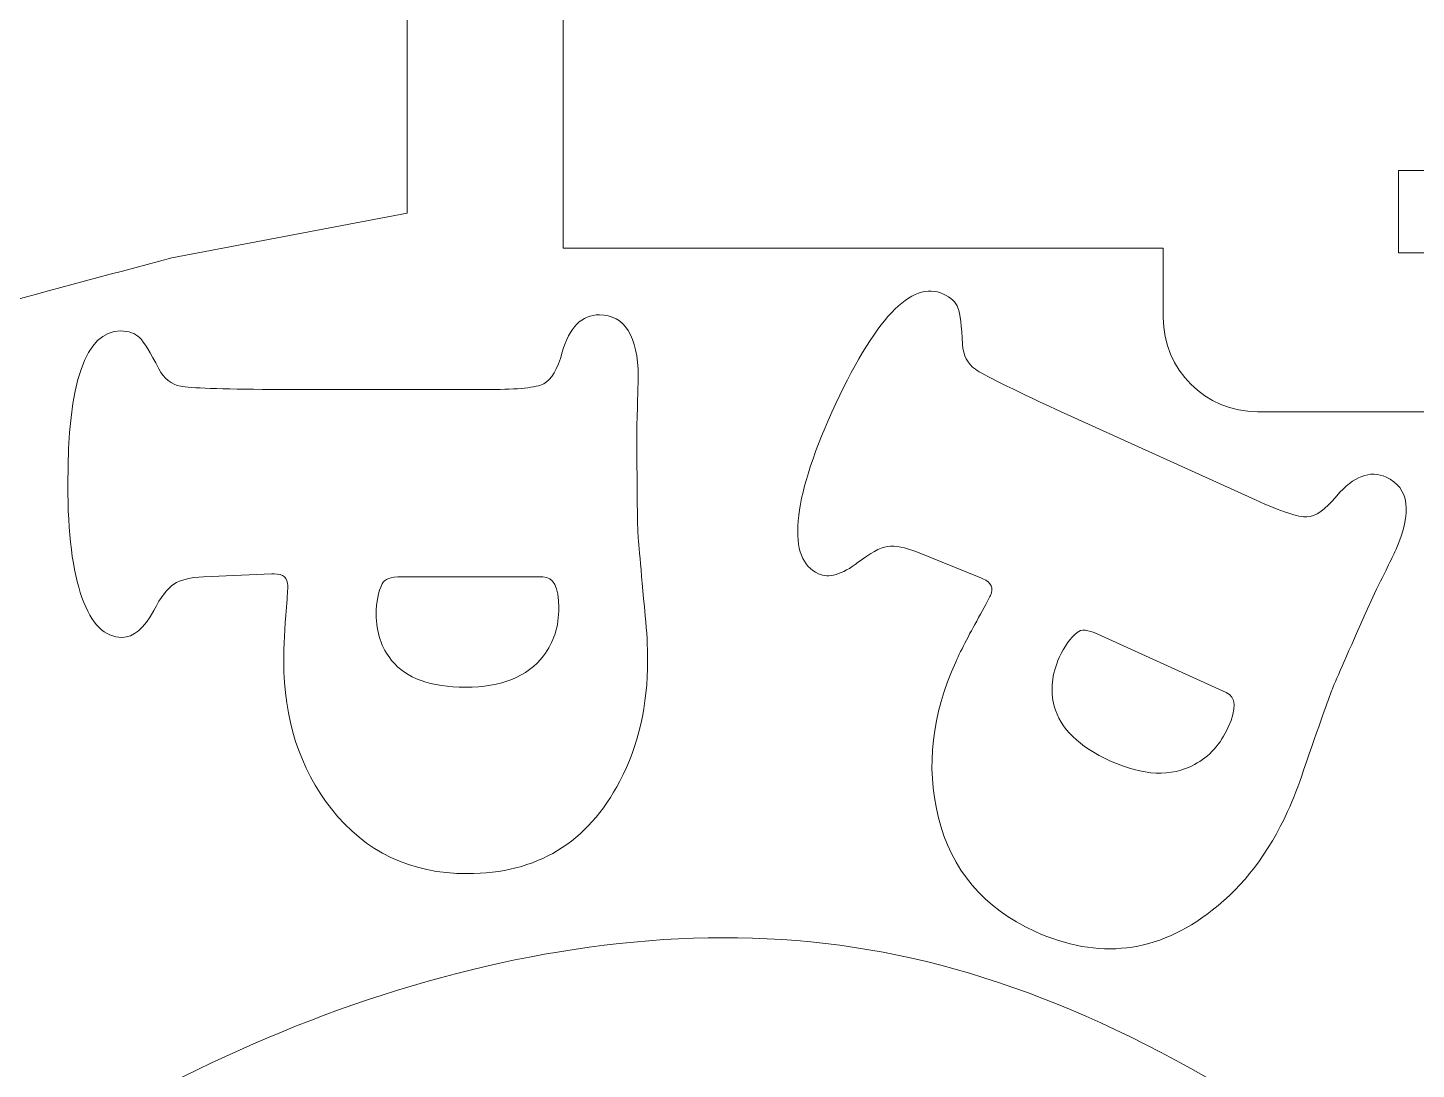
# Model space of a CAD drawing. Header units: centimetres. Extents: x -59 to 59, y -29 to 29.
# Drawn here: x 47.45 to 53.35, y 6.66 to 11.09 of the extents above; entities that cross this region are included whole.
import ezdxf

# ---------------------------------------------------------------- set-up
doc = ezdxf.new("R2010")
doc.units = ezdxf.units.CM
doc.header["$MEASUREMENT"] = 0
doc.layers.add('Camada 1', color=7, linetype='Continuous')

msp = doc.modelspace()

# ---------------------------------------------------------------- linework, layer by layer
at = {"layer": 'Camada 1', "color": 250, "lineweight": 9}
for points, knots in [([(44.87208, 9.04651), (45.82819, 9.51826), (46.94647, 9.81469), (48.06476, 10.11115), (48.06476, 10.11115), (48.06476, 10.11115), (49.06475, 10.30105), (49.06475, 10.30105), (49.06475, 10.30105), (49.06475, 10.30105), (49.06475, 29.10275), (49.06475, 29.10275), (49.06475, 29.10275), (49.06475, 29.10275), (24.06474, 29.10275), (24.06474, 29.10275), (24.06474, 29.10275), (24.06474, 29.10275), (24.06474, 10.30105), (24.06474, 10.30105), (24.06474, 10.30105), (24.06474, 10.30105), (25.06473, 10.11115), (25.06473, 10.11115), (25.06473, 10.11115), (26.18302, 9.81469), (27.3013, 9.51826), (28.25741, 9.04651), (28.25741, 9.04651), (29.21352, 8.57475), (30.00745, 7.92769), (30.71826, 7.49258), (30.71826, 7.49258), (31.42908, 7.05747), (32.0568, 6.83431), (32.71904, 6.79156), (32.71904, 6.79156), (33.38125, 6.74882), (34.07798, 6.88647), (34.72469, 7.13647), (34.72469, 7.13647), (35.37139, 7.38647), (35.96807, 7.74882), (36.56474, 8.11115), (36.56474, 8.11115), (37.16141, 7.74882), (37.7581, 7.38647), (38.4048, 7.13647), (38.4048, 7.13647), (39.05151, 6.88647), (39.74824, 6.74882), (40.41045, 6.79156), (40.41045, 6.79156), (41.0727, 6.83431), (41.70041, 7.05747), (42.41123, 7.49258), (42.41123, 7.49258), (43.12204, 7.92769), (43.91598, 8.57475), (44.87208, 9.04651)], [0, 0, 0, 0, 0.0625, 0.0625, 0.0625, 0.0625, 0.125, 0.125, 0.125, 0.125, 0.1875, 0.1875, 0.1875, 0.1875, 0.25, 0.25, 0.25, 0.25, 0.3125, 0.3125, 0.3125, 0.3125, 0.375, 0.375, 0.375, 0.375, 0.4375, 0.4375, 0.4375, 0.4375, 0.5, 0.5, 0.5, 0.5, 0.5625, 0.5625, 0.5625, 0.5625, 0.625, 0.625, 0.625, 0.625, 0.6875, 0.6875, 0.6875, 0.6875, 0.75, 0.75, 0.75, 0.75, 0.8125, 0.8125, 0.8125, 0.8125, 0.875, 0.875, 0.875, 0.875, 1, 1, 1, 1]), ([(52.67809, 9.45733), (52.67809, 9.45733), (55.87809, 9.45733), (55.87809, 9.45733), (55.87809, 9.45733), (56.0984, 9.45733), (56.27809, 9.63702), (56.27809, 9.85733), (56.27809, 9.85733), (56.27809, 9.85733), (56.27809, 10.15223), (56.27809, 10.15223), (56.27809, 10.15223), (56.27809, 10.15223), (58.82809, 10.15223), (58.82809, 10.15223), (58.82809, 10.15223), (58.82809, 10.15223), (58.82809, 17.36067), (58.82809, 17.36067), (58.82809, 17.36067), (58.82809, 17.36067), (58.52809, 17.36067), (58.52809, 17.36067), (58.52809, 17.36067), (58.52809, 17.36067), (58.52809, 18.23139), (58.52809, 18.23139), (58.52809, 18.23139), (58.52809, 18.23139), (58.91116, 18.23139), (58.91116, 18.23139), (58.91116, 18.23139), (58.91116, 18.23139), (58.91116, 18.52846), (58.91116, 18.52846), (58.91116, 18.52846), (58.91116, 18.52846), (58.52809, 18.52846), (58.52809, 18.52846), (58.52809, 18.52846), (58.52809, 18.52846), (58.52809, 18.92243), (58.52809, 18.92243), (58.52809, 18.92243), (58.52809, 18.92243), (50.02809, 18.92243), (50.02809, 18.92243), (50.02809, 18.92243), (50.02809, 18.92243), (50.02809, 18.52846), (50.02809, 18.52846), (50.02809, 18.52846), (50.02809, 18.52846), (49.64502, 18.52846), (49.64502, 18.52846), (49.64502, 18.52846), (49.64502, 18.52846), (49.64502, 18.23139), (49.64502, 18.23139), (49.64502, 18.23139), (49.64502, 18.23139), (50.02809, 18.23139), (50.02809, 18.23139), (50.02809, 18.23139), (50.02809, 18.23139), (50.02809, 17.36067), (50.02809, 17.36067), (50.02809, 17.36067), (50.02809, 17.36067), (49.72809, 17.36067), (49.72809, 17.36067), (49.72809, 17.36067), (49.72809, 17.36067), (49.72809, 10.15223), (49.72809, 10.15223), (49.72809, 10.15223), (49.72809, 10.15223), (52.27809, 10.15223), (52.27809, 10.15223), (52.27809, 10.15223), (52.27809, 10.15223), (52.27809, 9.85733), (52.27809, 9.85733), (52.27809, 9.85733), (52.27809, 9.63702), (52.45778, 9.45733), (52.67809, 9.45733)], [0, 0, 0, 0, 0.0434783, 0.0434783, 0.0434783, 0.0434783, 0.0869565, 0.0869565, 0.0869565, 0.0869565, 0.1304348, 0.1304348, 0.1304348, 0.1304348, 0.173913, 0.173913, 0.173913, 0.173913, 0.2173913, 0.2173913, 0.2173913, 0.2173913, 0.2608696, 0.2608696, 0.2608696, 0.2608696, 0.3043478, 0.3043478, 0.3043478, 0.3043478, 0.3478261, 0.3478261, 0.3478261, 0.3478261, 0.3913043, 0.3913043, 0.3913043, 0.3913043, 0.4347826, 0.4347826, 0.4347826, 0.4347826, 0.4782609, 0.4782609, 0.4782609, 0.4782609, 0.5217391, 0.5217391, 0.5217391, 0.5217391, 0.5652174, 0.5652174, 0.5652174, 0.5652174, 0.6086957, 0.6086957, 0.6086957, 0.6086957, 0.6521739, 0.6521739, 0.6521739, 0.6521739, 0.6956522, 0.6956522, 0.6956522, 0.6956522, 0.7391304, 0.7391304, 0.7391304, 0.7391304, 0.7826087, 0.7826087, 0.7826087, 0.7826087, 0.826087, 0.826087, 0.826087, 0.826087, 0.8695652, 0.8695652, 0.8695652, 0.8695652, 0.9130435, 0.9130435, 0.9130435, 0.9130435, 1, 1, 1, 1]), ([(53.27809, 10.13233), (53.27809, 10.13233), (55.27809, 10.13233), (55.27809, 10.13233), (55.27809, 10.13233), (55.27809, 10.13233), (55.27809, 10.48233), (55.27809, 10.48233), (55.27809, 10.48233), (55.27809, 10.48233), (53.27809, 10.48233), (53.27809, 10.48233), (53.27809, 10.48233), (53.27809, 10.48233), (53.27809, 10.13233), (53.27809, 10.13233)], [0, 0, 0, 0, 0.2, 0.2, 0.2, 0.2, 0.4, 0.4, 0.4, 0.4, 0.6, 0.6, 0.6, 0.6, 1, 1, 1, 1]), ([(51.82592, 9.46594), (51.82592, 9.46594), (52.6709, 9.08278), (52.6709, 9.08278), (52.6709, 9.08278), (52.78002, 9.03331), (52.85288, 9.00885), (52.88891, 9.01104), (52.88891, 9.01104), (52.92524, 9.01241), (52.96776, 9.04204), (53.01595, 9.10019), (53.01595, 9.10019), (53.08711, 9.18426), (53.15726, 9.21064), (53.22579, 9.17956), (53.22579, 9.17956), (53.27405, 9.15768), (53.30213, 9.12048), (53.30951, 9.06822), (53.30951, 9.06822), (53.31608, 9.01566), (53.30263, 8.95102), (53.26757, 8.8737), (53.26757, 8.8737), (53.25589, 8.84793), (53.2254, 8.78508), (53.17611, 8.68512), (53.17611, 8.68512), (53.17611, 8.68512), (53.13235, 8.58861), (53.13235, 8.58861), (53.13235, 8.58861), (53.05289, 8.41045), (53.00675, 8.30578), (52.99447, 8.27432), (52.99447, 8.27432), (52.9822, 8.24288), (52.94228, 8.13008), (52.87479, 7.9346), (52.87479, 7.9346), (52.85273, 7.86989), (52.83016, 7.81137), (52.80679, 7.75983), (52.80679, 7.75983), (52.72722, 7.58436), (52.62072, 7.44425), (52.48672, 7.33975), (52.48672, 7.33975), (52.25385, 7.15712), (52.00304, 7.12738), (51.73326, 7.24971), (51.73326, 7.24971), (51.51448, 7.34892), (51.37736, 7.51159), (51.3216, 7.73851), (51.3216, 7.73851), (51.26958, 7.95181), (51.29444, 8.16994), (51.39613, 8.3942), (51.39613, 8.3942), (51.42174, 8.45069), (51.45717, 8.51858), (51.50159, 8.5976), (51.50159, 8.5976), (51.52477, 8.63998), (51.53884, 8.66664), (51.54382, 8.67761), (51.54382, 8.67761), (51.55774, 8.70832), (51.5474, 8.73217), (51.51177, 8.74833), (51.51177, 8.74833), (51.51177, 8.74833), (51.50244, 8.75256), (51.50244, 8.75256), (51.50244, 8.75256), (51.50244, 8.75256), (51.23348, 8.86064), (51.23348, 8.86064), (51.23348, 8.86064), (51.18149, 8.88157), (51.13887, 8.88965), (51.10619, 8.88464), (51.10619, 8.88464), (51.07351, 8.87962), (51.03232, 8.85732), (50.98208, 8.81795), (50.98208, 8.81795), (50.91322, 8.76523), (50.85643, 8.74933), (50.81256, 8.76923), (50.81256, 8.76923), (50.74511, 8.79981), (50.71615, 8.87442), (50.72671, 8.99392), (50.72671, 8.99392), (50.73701, 9.11287), (50.7845, 9.26718), (50.87003, 9.4558), (50.87003, 9.4558), (51.04955, 9.8517), (51.20756, 10.01936), (51.3441, 9.95745), (51.3441, 9.95745), (51.3759, 9.94303), (51.39659, 9.92306), (51.40588, 9.89836), (51.40588, 9.89836), (51.41493, 9.8731), (51.42145, 9.82189), (51.4252, 9.74417), (51.4252, 9.74417), (51.42809, 9.69657), (51.44641, 9.66117), (51.47962, 9.63818), (51.47962, 9.63818), (51.51337, 9.61495), (51.62873, 9.55734), (51.82592, 9.46594)], [0, 0, 0, 0, 0.0322581, 0.0322581, 0.0322581, 0.0322581, 0.0645161, 0.0645161, 0.0645161, 0.0645161, 0.0967742, 0.0967742, 0.0967742, 0.0967742, 0.1290323, 0.1290323, 0.1290323, 0.1290323, 0.1612903, 0.1612903, 0.1612903, 0.1612903, 0.1935484, 0.1935484, 0.1935484, 0.1935484, 0.2258065, 0.2258065, 0.2258065, 0.2258065, 0.2580645, 0.2580645, 0.2580645, 0.2580645, 0.2903226, 0.2903226, 0.2903226, 0.2903226, 0.3225806, 0.3225806, 0.3225806, 0.3225806, 0.3548387, 0.3548387, 0.3548387, 0.3548387, 0.3870968, 0.3870968, 0.3870968, 0.3870968, 0.4193548, 0.4193548, 0.4193548, 0.4193548, 0.4516129, 0.4516129, 0.4516129, 0.4516129, 0.483871, 0.483871, 0.483871, 0.483871, 0.516129, 0.516129, 0.516129, 0.516129, 0.5483871, 0.5483871, 0.5483871, 0.5483871, 0.5806452, 0.5806452, 0.5806452, 0.5806452, 0.6129032, 0.6129032, 0.6129032, 0.6129032, 0.6451613, 0.6451613, 0.6451613, 0.6451613, 0.6774194, 0.6774194, 0.6774194, 0.6774194, 0.7096774, 0.7096774, 0.7096774, 0.7096774, 0.7419355, 0.7419355, 0.7419355, 0.7419355, 0.7741935, 0.7741935, 0.7741935, 0.7741935, 0.8064516, 0.8064516, 0.8064516, 0.8064516, 0.8387097, 0.8387097, 0.8387097, 0.8387097, 0.8709677, 0.8709677, 0.8709677, 0.8709677, 0.9032258, 0.9032258, 0.9032258, 0.9032258, 0.9354839, 0.9354839, 0.9354839, 0.9354839, 1, 1, 1, 1]), ([(48.4891, 9.55201), (48.4891, 9.55201), (49.4169, 9.55201), (49.4169, 9.55201), (49.4169, 9.55201), (49.5367, 9.55201), (49.61316, 9.55983), (49.64508, 9.5767), (49.64508, 9.5767), (49.67759, 9.59295), (49.70408, 9.6375), (49.72395, 9.71036), (49.72395, 9.71036), (49.75405, 9.81631), (49.80704, 9.8693), (49.88229, 9.8693), (49.88229, 9.8693), (49.93528, 9.8693), (49.97621, 9.84702), (50.00451, 9.80247), (50.00451, 9.80247), (50.0322, 9.75732), (50.04665, 9.69289), (50.04665, 9.608), (50.04665, 9.608), (50.04665, 9.5797), (50.04485, 9.50987), (50.04123, 9.39848), (50.04123, 9.39848), (50.04123, 9.39848), (50.04123, 9.29251), (50.04123, 9.29251), (50.04123, 9.29251), (50.04244, 9.09744), (50.04365, 8.98305), (50.04546, 8.94933), (50.04546, 8.94933), (50.04726, 8.91562), (50.05749, 8.79641), (50.07676, 8.59051), (50.07676, 8.59051), (50.08339, 8.52247), (50.087, 8.45985), (50.087, 8.40326), (50.087, 8.40326), (50.087, 8.21059), (50.04786, 8.039), (49.96899, 7.88849), (49.96899, 7.88849), (49.83233, 7.62599), (49.61618, 7.49533), (49.31996, 7.49533), (49.31996, 7.49533), (49.07973, 7.49533), (48.88768, 7.58685), (48.74318, 7.77049), (48.74318, 7.77049), (48.60772, 7.94327), (48.54027, 8.15219), (48.54027, 8.39844), (48.54027, 8.39844), (48.54027, 8.46046), (48.5445, 8.53692), (48.55232, 8.62723), (48.55232, 8.62723), (48.55593, 8.6754), (48.55774, 8.70549), (48.55774, 8.71754), (48.55774, 8.71754), (48.55774, 8.75126), (48.53847, 8.76871), (48.49934, 8.76871), (48.49934, 8.76871), (48.49934, 8.76871), (48.4891, 8.76871), (48.4891, 8.76871), (48.4891, 8.76871), (48.4891, 8.76871), (48.19951, 8.75607), (48.19951, 8.75607), (48.19951, 8.75607), (48.14352, 8.75366), (48.10136, 8.74342), (48.07367, 8.72536), (48.07367, 8.72536), (48.04598, 8.7073), (48.01768, 8.66998), (47.98818, 8.61338), (47.98818, 8.61338), (47.94724, 8.53692), (47.90208, 8.49899), (47.85391, 8.49899), (47.85391, 8.49899), (47.77986, 8.49899), (47.72267, 8.55498), (47.68294, 8.66817), (47.68294, 8.66817), (47.6432, 8.78076), (47.62272, 8.94091), (47.62272, 9.14801), (47.62272, 9.14801), (47.62272, 9.58271), (47.69739, 9.80067), (47.8473, 9.80067), (47.8473, 9.80067), (47.88222, 9.80067), (47.90931, 9.79102), (47.92797, 9.77237), (47.92797, 9.77237), (47.94664, 9.75309), (47.97374, 9.70915), (48.00925, 9.63991), (48.00925, 9.63991), (48.03153, 9.59776), (48.06284, 9.57308), (48.10257, 9.56586), (48.10257, 9.56586), (48.14291, 9.55864), (48.27176, 9.55381), (48.4891, 9.55201)], [0, 0, 0, 0, 0.0322581, 0.0322581, 0.0322581, 0.0322581, 0.0645161, 0.0645161, 0.0645161, 0.0645161, 0.0967742, 0.0967742, 0.0967742, 0.0967742, 0.1290323, 0.1290323, 0.1290323, 0.1290323, 0.1612903, 0.1612903, 0.1612903, 0.1612903, 0.1935484, 0.1935484, 0.1935484, 0.1935484, 0.2258065, 0.2258065, 0.2258065, 0.2258065, 0.2580645, 0.2580645, 0.2580645, 0.2580645, 0.2903226, 0.2903226, 0.2903226, 0.2903226, 0.3225806, 0.3225806, 0.3225806, 0.3225806, 0.3548387, 0.3548387, 0.3548387, 0.3548387, 0.3870968, 0.3870968, 0.3870968, 0.3870968, 0.4193548, 0.4193548, 0.4193548, 0.4193548, 0.4516129, 0.4516129, 0.4516129, 0.4516129, 0.483871, 0.483871, 0.483871, 0.483871, 0.516129, 0.516129, 0.516129, 0.516129, 0.5483871, 0.5483871, 0.5483871, 0.5483871, 0.5806452, 0.5806452, 0.5806452, 0.5806452, 0.6129032, 0.6129032, 0.6129032, 0.6129032, 0.6451613, 0.6451613, 0.6451613, 0.6451613, 0.6774194, 0.6774194, 0.6774194, 0.6774194, 0.7096774, 0.7096774, 0.7096774, 0.7096774, 0.7419355, 0.7419355, 0.7419355, 0.7419355, 0.7741935, 0.7741935, 0.7741935, 0.7741935, 0.8064516, 0.8064516, 0.8064516, 0.8064516, 0.8387097, 0.8387097, 0.8387097, 0.8387097, 0.8709677, 0.8709677, 0.8709677, 0.8709677, 0.9032258, 0.9032258, 0.9032258, 0.9032258, 0.9354839, 0.9354839, 0.9354839, 0.9354839, 1, 1, 1, 1]), ([(49.64087, 8.75607), (49.64087, 8.75607), (49.04121, 8.75607), (49.04121, 8.75607), (49.04121, 8.75607), (48.99544, 8.75607), (48.96775, 8.74644), (48.95812, 8.72597), (48.95812, 8.72597), (48.94186, 8.69225), (48.93343, 8.6495), (48.93343, 8.59773), (48.93343, 8.59773), (48.93343, 8.52006), (48.9551, 8.45443), (48.99905, 8.40145), (48.99905, 8.40145), (49.06107, 8.32499), (49.16583, 8.28706), (49.31273, 8.28706), (49.31273, 8.28706), (49.46566, 8.28706), (49.57644, 8.33161), (49.64448, 8.42132), (49.64448, 8.42132), (49.68783, 8.47731), (49.7095, 8.54595), (49.7095, 8.62542), (49.7095, 8.62542), (49.7095, 8.71272), (49.68662, 8.75607), (49.64087, 8.75607)], [0, 0, 0, 0, 0.1111111, 0.1111111, 0.1111111, 0.1111111, 0.2222222, 0.2222222, 0.2222222, 0.2222222, 0.3333333, 0.3333333, 0.3333333, 0.3333333, 0.4444444, 0.4444444, 0.4444444, 0.4444444, 0.5555556, 0.5555556, 0.5555556, 0.5555556, 0.6666667, 0.6666667, 0.6666667, 0.6666667, 0.7777778, 0.7777778, 0.7777778, 0.7777778, 1, 1, 1, 1]), ([(52.54618, 8.26539), (52.54618, 8.26539), (52.00004, 8.51304), (52.00004, 8.51304), (52.00004, 8.51304), (51.95836, 8.53194), (51.92917, 8.5346), (51.91194, 8.51994), (51.91194, 8.51994), (51.88321, 8.49594), (51.85788, 8.46049), (51.8365, 8.41334), (51.8365, 8.41334), (51.80442, 8.34261), (51.79706, 8.27388), (51.8152, 8.20748), (51.8152, 8.20748), (51.84011, 8.11224), (51.91986, 8.03443), (52.05365, 7.97376), (52.05365, 7.97376), (52.19293, 7.9106), (52.31221, 7.90542), (52.41123, 7.95903), (52.41123, 7.95903), (52.47383, 7.99212), (52.52192, 8.04568), (52.55474, 8.11806), (52.55474, 8.11806), (52.59079, 8.19757), (52.58785, 8.2465), (52.54618, 8.26539)], [0, 0, 0, 0, 0.1111111, 0.1111111, 0.1111111, 0.1111111, 0.2222222, 0.2222222, 0.2222222, 0.2222222, 0.3333333, 0.3333333, 0.3333333, 0.3333333, 0.4444444, 0.4444444, 0.4444444, 0.4444444, 0.5555556, 0.5555556, 0.5555556, 0.5555556, 0.6666667, 0.6666667, 0.6666667, 0.6666667, 0.7777778, 0.7777778, 0.7777778, 0.7777778, 1, 1, 1, 1]), ([(38.50416, 4.96058), (37.54805, 4.48883), (36.42977, 4.1924), (35.31148, 3.89594), (35.31148, 3.89594), (35.31148, 3.89594), (34.31149, 3.70604), (34.31149, 3.70604), (34.31149, 3.70604), (34.31149, 3.70604), (34.31149, -15.09566), (34.31149, -15.09566), (34.31149, -15.09566), (34.31149, -15.09566), (59.3115, -15.09566), (59.3115, -15.09566), (59.3115, -15.09566), (59.3115, -15.09566), (59.3115, 3.70604), (59.3115, 3.70604), (59.3115, 3.70604), (59.3115, 3.70604), (58.31151, 3.89594), (58.31151, 3.89594), (58.31151, 3.89594), (57.19322, 4.1924), (56.07494, 4.48883), (55.11883, 4.96058), (55.11883, 4.96058), (54.16272, 5.43234), (53.36879, 6.0794), (52.65798, 6.51451), (52.65798, 6.51451), (51.94716, 6.94962), (51.31944, 7.17278), (50.6572, 7.21553), (50.6572, 7.21553), (49.99499, 7.25827), (49.29826, 7.12062), (48.65155, 6.87062), (48.65155, 6.87062), (48.00485, 6.62062), (47.40817, 6.25827), (46.8115, 5.89594), (46.8115, 5.89594), (46.21483, 6.25827), (45.61814, 6.62062), (44.97144, 6.87062), (44.97144, 6.87062), (44.32473, 7.12062), (43.628, 7.25827), (42.96579, 7.21553), (42.96579, 7.21553), (42.30354, 7.17278), (41.67583, 6.94962), (40.96501, 6.51451), (40.96501, 6.51451), (40.2542, 6.0794), (39.46026, 5.43234), (38.50416, 4.96058)], [0, 0, 0, 0, 0.0625, 0.0625, 0.0625, 0.0625, 0.125, 0.125, 0.125, 0.125, 0.1875, 0.1875, 0.1875, 0.1875, 0.25, 0.25, 0.25, 0.25, 0.3125, 0.3125, 0.3125, 0.3125, 0.375, 0.375, 0.375, 0.375, 0.4375, 0.4375, 0.4375, 0.4375, 0.5, 0.5, 0.5, 0.5, 0.5625, 0.5625, 0.5625, 0.5625, 0.625, 0.625, 0.625, 0.625, 0.6875, 0.6875, 0.6875, 0.6875, 0.75, 0.75, 0.75, 0.75, 0.8125, 0.8125, 0.8125, 0.8125, 0.875, 0.875, 0.875, 0.875, 1, 1, 1, 1])]:
    msp.add_open_spline(points, degree=3, knots=knots, dxfattribs=at)

doc.saveas('drawing.dxf')
